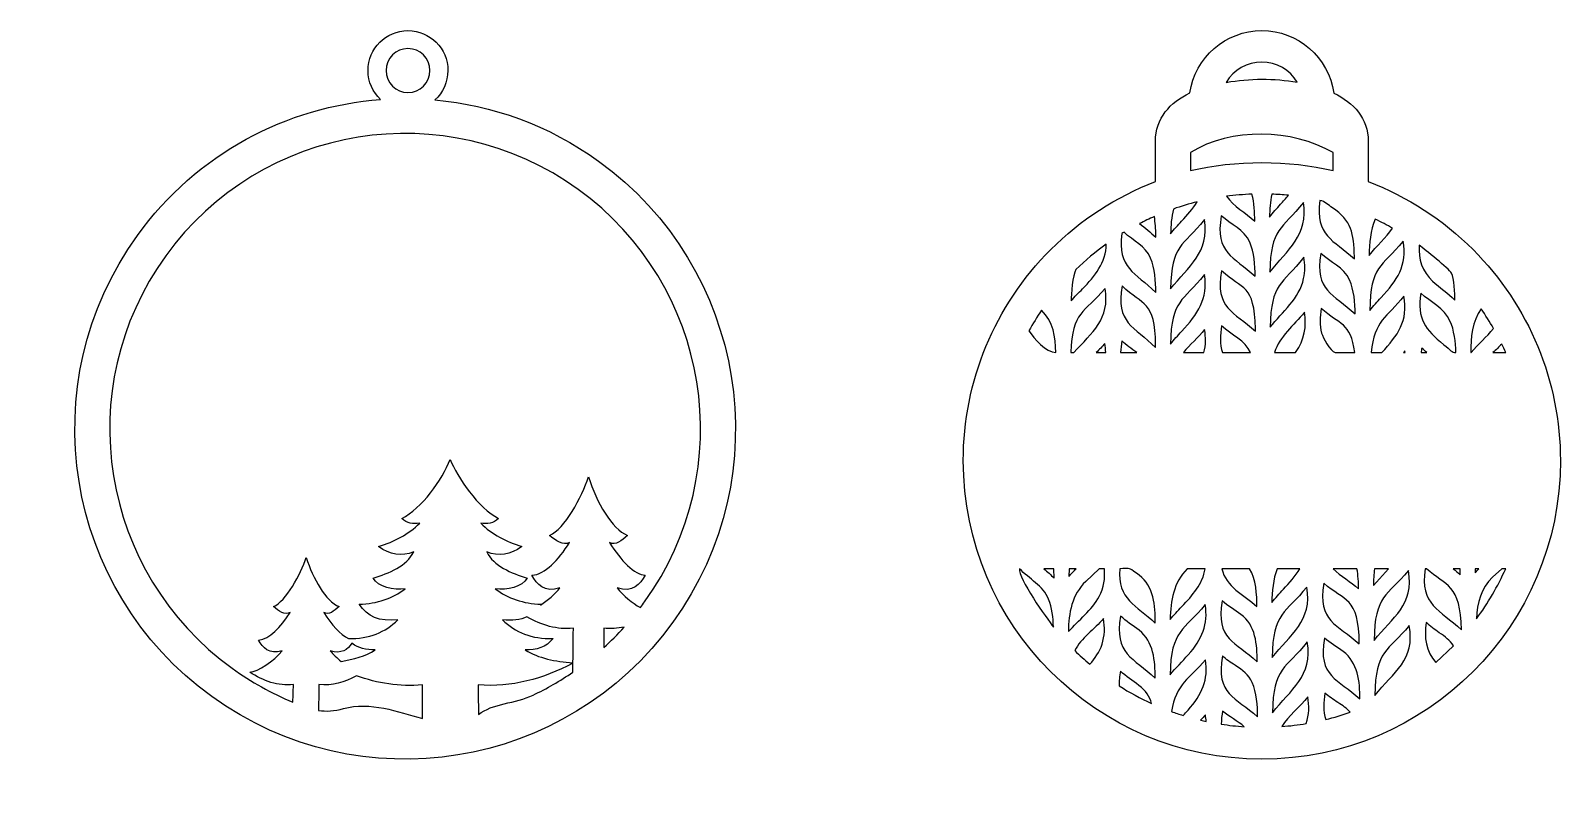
# Model space of a CAD drawing. Header units: centimetres. Extents: x 1 to 127, y -92 to 6.
# Drawn here: x 0.89 to 21.89, y -78.21 to -67.6 of the extents above; entities that cross this region are included whole.
import ezdxf

# ---------------------------------------------------------------- set-up
doc = ezdxf.new("R2010")
doc.units = ezdxf.units.CM
doc.header["$MEASUREMENT"] = 0
doc.layers.add('layer 1', color=7, linetype='Continuous')

msp = doc.modelspace()

# ---------------------------------------------------------------- linework, layer by layer
at = {"layer": 'layer 1', "color": 250}
for points, knots in [([(3.37723, -76.73979), (5.40683, -78.20576), (8.24055, -77.74884), (9.70654, -75.71923), (9.70654, -75.71923), (11.1725, -73.68962), (10.71558, -70.85588), (8.68597, -69.38992), (8.68597, -69.38992), (8.00131, -68.89539), (7.22513, -68.62), (6.44085, -68.54967), (6.44085, -68.54967), (6.54976, -68.44955), (6.61804, -68.30591), (6.61804, -68.1463), (6.61804, -68.1463), (6.61804, -67.84375), (6.37279, -67.5985), (6.07024, -67.5985), (6.07024, -67.5985), (5.76769, -67.5985), (5.52244, -67.84375), (5.52244, -68.1463), (5.52244, -68.1463), (5.52244, -68.3031), (5.58834, -68.44449), (5.69393, -68.54435), (5.69393, -68.54435), (4.40764, -68.64102), (3.17107, -69.28294), (2.35666, -70.41048), (2.35666, -70.41048), (0.89069, -72.4401), (1.3476, -75.27382), (3.37723, -76.73979)], [0, 0, 0, 0, 0.1, 0.1, 0.1, 0.1, 0.2, 0.2, 0.2, 0.2, 0.3, 0.3, 0.3, 0.3, 0.4, 0.4, 0.4, 0.4, 0.5, 0.5, 0.5, 0.5, 0.6, 0.6, 0.6, 0.6, 0.7, 0.7, 0.7, 0.7, 0.8, 0.8, 0.8, 0.8, 1, 1, 1, 1]), ([(21.8876, -73.50092), (21.88762, -72.41086), (21.45865, -71.3751), (20.68814, -70.60428), (20.68814, -70.60428), (20.27984, -70.19582), (19.78945, -69.87703), (19.25011, -69.67126), (19.25011, -69.67126), (19.25011, -69.67126), (19.25011, -69.11847), (19.25011, -69.11847), (19.25011, -69.11847), (19.25011, -68.79903), (19.04805, -68.58689), (18.77784, -68.45709), (18.77784, -68.45709), (18.7092, -67.96837), (18.28849, -67.5985), (17.78994, -67.5985), (17.78994, -67.5985), (17.29239, -67.5985), (16.87225, -67.9669), (16.80239, -68.45446), (16.80239, -68.45446), (16.53104, -68.58359), (16.32977, -68.79912), (16.32977, -69.11847), (16.32977, -69.11847), (16.32977, -69.11847), (16.32977, -69.6712), (16.32977, -69.6712), (16.32977, -69.6712), (15.79053, -69.8769), (15.30022, -70.19558), (14.89198, -70.60391), (14.89198, -70.60391), (14.12128, -71.37478), (13.69222, -72.4107), (13.69223, -73.50092), (13.69223, -73.50092), (13.69224, -75.764), (15.52678, -77.5985), (17.78986, -77.5985), (17.78986, -77.5985), (20.05294, -77.5985), (21.88757, -75.76402), (21.8876, -73.50092)], [0, 0, 0, 0, 0.07692308, 0.07692308, 0.07692308, 0.07692308, 0.15384615, 0.15384615, 0.15384615, 0.15384615, 0.23076923, 0.23076923, 0.23076923, 0.23076923, 0.30769231, 0.30769231, 0.30769231, 0.30769231, 0.38461538, 0.38461538, 0.38461538, 0.38461538, 0.46153846, 0.46153846, 0.46153846, 0.46153846, 0.53846154, 0.53846154, 0.53846154, 0.53846154, 0.61538462, 0.61538462, 0.61538462, 0.61538462, 0.69230769, 0.69230769, 0.69230769, 0.69230769, 0.76923077, 0.76923077, 0.76923077, 0.76923077, 0.84615385, 0.84615385, 0.84615385, 0.84615385, 1, 1, 1, 1]), ([(6.37153, -68.1463), (6.37153, -68.3127), (6.23665, -68.44759), (6.07024, -68.44759), (6.07024, -68.44759), (5.90383, -68.44759), (5.76895, -68.3127), (5.76895, -68.1463), (5.76895, -68.1463), (5.76895, -67.97989), (5.90383, -67.84501), (6.07024, -67.84501), (6.07024, -67.84501), (6.23665, -67.84501), (6.37153, -67.97989), (6.37153, -68.1463)], [0, 0, 0, 0, 0.2, 0.2, 0.2, 0.2, 0.4, 0.4, 0.4, 0.4, 0.6, 0.6, 0.6, 0.6, 1, 1, 1, 1]), ([(18.27661, -68.30656), (17.9577, -68.25117), (17.62113, -68.25384), (17.30215, -68.30866), (17.30215, -68.30866), (17.4024, -68.13926), (17.58652, -68.03004), (17.78994, -68.03004), (17.78994, -68.03004), (17.99262, -68.03004), (18.17609, -68.13847), (18.27661, -68.30656)], [0, 0, 0, 0, 0.25, 0.25, 0.25, 0.25, 0.5, 0.5, 0.5, 0.5, 1, 1, 1, 1]), ([(7.89707, -75.47287), (7.65189, -75.46258), (7.44123, -75.39411), (7.26888, -75.26102), (7.26888, -75.26102), (7.42382, -75.28258), (7.642, -75.23337), (7.70589, -75.11365), (7.70589, -75.11365), (7.48926, -75.04726), (7.24579, -74.94358), (7.15054, -74.75441), (7.15054, -74.75441), (7.31598, -74.82017), (7.4767, -74.79304), (7.63305, -74.68072), (7.63305, -74.68072), (7.41857, -74.61057), (7.22236, -74.5145), (7.0686, -74.35834), (7.0686, -74.35834), (7.15787, -74.37394), (7.24337, -74.3705), (7.3144, -74.29386), (7.3144, -74.29386), (7.0392, -74.1611), (6.74297, -73.72045), (6.64981, -73.4833), (6.64981, -73.4833), (6.53842, -73.7665), (6.26043, -74.1611), (5.98522, -74.29386), (5.98522, -74.29386), (6.05626, -74.3705), (6.14176, -74.37394), (6.23103, -74.35834), (6.23103, -74.35834), (6.07726, -74.5145), (5.88105, -74.61057), (5.66657, -74.68072), (5.66657, -74.68072), (5.82292, -74.79304), (5.98365, -74.82017), (6.14909, -74.75441), (6.14909, -74.75441), (6.05384, -74.94358), (5.81035, -75.04726), (5.59373, -75.11365), (5.59373, -75.11365), (5.65763, -75.23337), (5.87581, -75.28258), (6.03075, -75.26102), (6.03075, -75.26102), (5.85837, -75.39411), (5.64772, -75.46258), (5.40256, -75.47287), (5.40256, -75.47287), (5.5092, -75.63706), (5.67827, -75.71702), (5.9306, -75.68472), (5.9306, -75.68472), (5.76176, -75.85789), (5.53838, -75.94823), (5.25199, -75.94294), (5.25199, -75.94294), (5.14408, -75.89215), (5.0213, -75.75398), (4.91383, -75.5872), (4.91383, -75.5872), (4.98962, -75.62432), (5.05207, -75.5673), (5.1237, -75.50394), (5.1237, -75.50394), (4.94019, -75.43001), (4.76665, -75.1211), (4.6733, -74.82843), (4.6733, -74.82843), (4.59939, -75.05982), (4.3949, -75.43466), (4.22289, -75.50394), (4.22289, -75.50394), (4.29451, -75.5673), (4.3793, -75.62432), (4.45511, -75.5872), (4.45511, -75.5872), (4.32432, -75.78776), (4.17025, -75.95586), (4.01938, -75.96366), (4.01938, -75.96366), (4.0753, -76.06968), (4.16393, -76.16899), (4.34383, -76.11051), (4.34383, -76.11051), (4.23106, -76.25294), (4.0092, -76.39516), (3.89755, -76.40464), (3.89755, -76.40464), (4.08778, -76.52646), (4.28567, -76.59805), (4.49813, -76.5744), (4.49813, -76.5744), (4.49813, -76.608), (4.49351, -76.72973), (4.49065, -76.81747), (4.49065, -76.81747), (4.19223, -76.68879), (3.92204, -76.54268), (3.6576, -76.35165), (3.6576, -76.35165), (1.84236, -75.04054), (1.43371, -72.50612), (2.74482, -70.69087), (2.74482, -70.69087), (4.05595, -68.87565), (6.59037, -68.46698), (8.40559, -69.77811), (8.40559, -69.77811), (10.22083, -71.08926), (10.62948, -73.62365), (9.31837, -75.43888), (9.31837, -75.43888), (9.29909, -75.46555), (9.27956, -75.49191), (9.25977, -75.51799), (9.25977, -75.51799), (9.147, -75.45325), (9.02536, -75.35593), (8.94046, -75.2487), (8.94046, -75.2487), (9.15443, -75.31826), (9.25986, -75.20012), (9.32636, -75.07404), (9.32636, -75.07404), (9.18025, -75.06648), (8.99343, -74.8726), (8.8347, -74.62632), (8.8347, -74.62632), (8.92486, -74.67045), (8.99914, -74.60267), (9.08431, -74.52729), (9.08431, -74.52729), (8.86604, -74.43936), (8.65967, -74.07196), (8.54865, -73.72389), (8.54865, -73.72389), (8.46074, -73.99909), (8.21753, -74.44489), (8.01296, -74.52729), (8.01296, -74.52729), (8.09813, -74.60267), (8.19899, -74.67045), (8.28912, -74.62632), (8.28912, -74.62632), (8.13357, -74.86485), (7.95034, -75.06476), (7.77092, -75.07404), (7.77092, -75.07404), (7.83741, -75.20012), (7.94282, -75.31826), (8.15679, -75.2487), (8.15679, -75.2487), (8.08952, -75.33367), (7.98961, -75.41855), (7.88998, -75.4835), (7.88998, -75.4835), (7.89237, -75.47999), (7.89473, -75.47645), (7.89707, -75.47287)], [0, 0, 0, 0, 0.02325581, 0.02325581, 0.02325581, 0.02325581, 0.04651163, 0.04651163, 0.04651163, 0.04651163, 0.06976744, 0.06976744, 0.06976744, 0.06976744, 0.09302326, 0.09302326, 0.09302326, 0.09302326, 0.11627907, 0.11627907, 0.11627907, 0.11627907, 0.13953488, 0.13953488, 0.13953488, 0.13953488, 0.1627907, 0.1627907, 0.1627907, 0.1627907, 0.18604651, 0.18604651, 0.18604651, 0.18604651, 0.20930233, 0.20930233, 0.20930233, 0.20930233, 0.23255814, 0.23255814, 0.23255814, 0.23255814, 0.25581395, 0.25581395, 0.25581395, 0.25581395, 0.27906977, 0.27906977, 0.27906977, 0.27906977, 0.30232558, 0.30232558, 0.30232558, 0.30232558, 0.3255814, 0.3255814, 0.3255814, 0.3255814, 0.34883721, 0.34883721, 0.34883721, 0.34883721, 0.37209302, 0.37209302, 0.37209302, 0.37209302, 0.39534884, 0.39534884, 0.39534884, 0.39534884, 0.41860465, 0.41860465, 0.41860465, 0.41860465, 0.44186047, 0.44186047, 0.44186047, 0.44186047, 0.46511628, 0.46511628, 0.46511628, 0.46511628, 0.48837209, 0.48837209, 0.48837209, 0.48837209, 0.51162791, 0.51162791, 0.51162791, 0.51162791, 0.53488372, 0.53488372, 0.53488372, 0.53488372, 0.55813953, 0.55813953, 0.55813953, 0.55813953, 0.58139535, 0.58139535, 0.58139535, 0.58139535, 0.60465116, 0.60465116, 0.60465116, 0.60465116, 0.62790698, 0.62790698, 0.62790698, 0.62790698, 0.65116279, 0.65116279, 0.65116279, 0.65116279, 0.6744186, 0.6744186, 0.6744186, 0.6744186, 0.69767442, 0.69767442, 0.69767442, 0.69767442, 0.72093023, 0.72093023, 0.72093023, 0.72093023, 0.74418605, 0.74418605, 0.74418605, 0.74418605, 0.76744186, 0.76744186, 0.76744186, 0.76744186, 0.79069767, 0.79069767, 0.79069767, 0.79069767, 0.81395349, 0.81395349, 0.81395349, 0.81395349, 0.8372093, 0.8372093, 0.8372093, 0.8372093, 0.86046512, 0.86046512, 0.86046512, 0.86046512, 0.88372093, 0.88372093, 0.88372093, 0.88372093, 0.90697674, 0.90697674, 0.90697674, 0.90697674, 0.93023256, 0.93023256, 0.93023256, 0.93023256, 0.95348837, 0.95348837, 0.95348837, 0.95348837, 1, 1, 1, 1]), ([(16.81118, -69.52101), (16.81118, -69.52101), (16.81118, -69.27126), (16.81118, -69.27126), (16.81118, -69.27126), (17.36568, -68.92868), (18.20846, -68.94625), (18.76865, -69.27266), (18.76865, -69.27266), (18.76865, -69.27266), (18.76865, -69.52103), (18.76865, -69.52103), (18.76865, -69.52103), (18.16865, -69.37378), (17.41631, -69.37251), (16.81118, -69.52101)], [0, 0, 0, 0, 0.2, 0.2, 0.2, 0.2, 0.4, 0.4, 0.4, 0.4, 0.6, 0.6, 0.6, 0.6, 1, 1, 1, 1]), ([(17.6536, -69.84374), (17.68523, -69.96425), (17.69244, -70.09356), (17.69269, -70.21465), (17.69269, -70.21465), (17.56997, -70.09959), (17.40195, -70.01207), (17.30419, -69.87326), (17.30419, -69.87326), (17.42011, -69.85786), (17.53673, -69.84802), (17.6536, -69.84374)], [0, 0, 0, 0, 0.25, 0.25, 0.25, 0.25, 0.5, 0.5, 0.5, 0.5, 1, 1, 1, 1]), ([(18.04631, -69.98289), (17.99426, -70.04079), (17.94278, -70.09836), (17.89571, -70.15887), (17.89571, -70.15887), (17.89744, -70.05485), (17.90496, -69.94671), (17.92618, -69.84377), (17.92618, -69.84377), (18.00241, -69.84657), (18.07855, -69.85173), (18.15446, -69.85925), (18.15446, -69.85925), (18.11953, -69.90148), (18.08279, -69.94229), (18.04631, -69.98289)], [0, 0, 0, 0, 0.2, 0.2, 0.2, 0.2, 0.4, 0.4, 0.4, 0.4, 0.6, 0.6, 0.6, 0.6, 1, 1, 1, 1]), ([(16.68907, -70.21463), (16.63661, -70.2716), (16.58474, -70.32806), (16.53726, -70.38751), (16.53726, -70.38751), (16.5398, -70.27515), (16.54903, -70.1577), (16.57502, -70.04745), (16.57502, -70.04745), (16.68303, -70.00949), (16.79281, -69.97666), (16.9039, -69.94906), (16.9039, -69.94906), (16.84427, -70.04567), (16.76645, -70.13058), (16.68907, -70.21463)], [0, 0, 0, 0, 0.2, 0.2, 0.2, 0.2, 0.4, 0.4, 0.4, 0.4, 0.6, 0.6, 0.6, 0.6, 1, 1, 1, 1]), ([(18.35978, -69.95634), (18.43476, -70.40519), (18.1377, -70.61014), (17.90026, -70.91458), (17.90026, -70.91458), (17.91028, -70.30218), (18.06524, -70.33182), (18.35978, -69.95634)], [0, 0, 0, 0, 0.33333333, 0.33333333, 0.33333333, 0.33333333, 1, 1, 1, 1]), ([(19.06089, -70.70094), (19.06088, -70.71167), (19.06093, -70.72241), (19.06102, -70.73314), (19.06102, -70.73314), (18.77555, -70.46583), (18.51393, -70.4213), (18.58759, -69.92843), (18.58759, -69.92843), (18.65425, -69.9433), (18.70279, -69.99327), (18.75947, -70.03112), (18.75947, -70.03112), (19.0229, -70.20704), (19.05119, -70.38361), (19.06089, -70.70094)], [0, 0, 0, 0, 0.2, 0.2, 0.2, 0.2, 0.4, 0.4, 0.4, 0.4, 0.6, 0.6, 0.6, 0.6, 1, 1, 1, 1]), ([(16.33438, -70.40341), (16.33422, -70.41379), (16.3341, -70.42417), (16.33403, -70.43455), (16.33403, -70.43455), (16.26679, -70.36872), (16.186, -70.30934), (16.11214, -70.24762), (16.11214, -70.24762), (16.17863, -70.21325), (16.24617, -70.18094), (16.31467, -70.15073), (16.31467, -70.15073), (16.32821, -70.23423), (16.33301, -70.32091), (16.33438, -70.40341)], [0, 0, 0, 0, 0.2, 0.2, 0.2, 0.2, 0.4, 0.4, 0.4, 0.4, 0.6, 0.6, 0.6, 0.6, 1, 1, 1, 1]), ([(17.00199, -70.19243), (17.07292, -70.64533), (16.78476, -70.83325), (16.53629, -71.1442), (16.53629, -71.1442), (16.55012, -70.5296), (16.70426, -70.56529), (17.00199, -70.19243)], [0, 0, 0, 0, 0.33333333, 0.33333333, 0.33333333, 0.33333333, 1, 1, 1, 1]), ([(17.62409, -70.50103), (17.68583, -70.64054), (17.69697, -70.81992), (17.69697, -70.97046), (17.69697, -70.97046), (17.40308, -70.69581), (17.14269, -70.65916), (17.23376, -70.14151), (17.23376, -70.14151), (17.36266, -70.25989), (17.54876, -70.3308), (17.62409, -70.50103)], [0, 0, 0, 0, 0.25, 0.25, 0.25, 0.25, 0.5, 0.5, 0.5, 0.5, 1, 1, 1, 1]), ([(19.58487, -70.31096), (19.4882, -70.44315), (19.36454, -70.55539), (19.26377, -70.6833), (19.26377, -70.6833), (19.26507, -70.52112), (19.27973, -70.34002), (19.34671, -70.18786), (19.34671, -70.18786), (19.42758, -70.22594), (19.50703, -70.26704), (19.58487, -70.31096)], [0, 0, 0, 0, 0.25, 0.25, 0.25, 0.25, 0.5, 0.5, 0.5, 0.5, 1, 1, 1, 1]), ([(15.32812, -71.14331), (15.27414, -71.19784), (15.22089, -71.25161), (15.17222, -71.30869), (15.17222, -71.30869), (15.17125, -71.22153), (15.19237, -70.94861), (15.23761, -70.87819), (15.23761, -70.87819), (15.36768, -70.75157), (15.50707, -70.63466), (15.65435, -70.52864), (15.65435, -70.52864), (15.65164, -70.78231), (15.50017, -70.96946), (15.32812, -71.14331)], [0, 0, 0, 0, 0.2, 0.2, 0.2, 0.2, 0.4, 0.4, 0.4, 0.4, 0.6, 0.6, 0.6, 0.6, 1, 1, 1, 1]), ([(16.26331, -70.72206), (16.3233, -70.8621), (16.33414, -71.04074), (16.33298, -71.19121), (16.33298, -71.19121), (16.05771, -70.92223), (15.79955, -70.8564), (15.86914, -70.38518), (15.86914, -70.38518), (15.87883, -70.3792), (15.88854, -70.37326), (15.89828, -70.36736), (15.89828, -70.36736), (16.02549, -70.48302), (16.1919, -70.55533), (16.26331, -70.72206)], [0, 0, 0, 0, 0.2, 0.2, 0.2, 0.2, 0.4, 0.4, 0.4, 0.4, 0.6, 0.6, 0.6, 0.6, 1, 1, 1, 1]), ([(19.42643, -71.26326), (19.3734, -71.32076), (19.32109, -71.37792), (19.27348, -71.43825), (19.27348, -71.43825), (19.27843, -70.82115), (19.43467, -70.85557), (19.72875, -70.48858), (19.72875, -70.48858), (19.78909, -70.82289), (19.64328, -71.02817), (19.42643, -71.26326)], [0, 0, 0, 0, 0.25, 0.25, 0.25, 0.25, 0.5, 0.5, 0.5, 0.5, 1, 1, 1, 1]), ([(20.13371, -71.03795), (19.99235, -70.90496), (19.93521, -70.73887), (19.94914, -70.54569), (19.94914, -70.54569), (20.02738, -70.60295), (20.35491, -70.86155), (20.39374, -70.92927), (20.39374, -70.92927), (20.42893, -70.99063), (20.43865, -71.21828), (20.43966, -71.29652), (20.43966, -71.29652), (20.34585, -71.20473), (20.23021, -71.12876), (20.13371, -71.03795)], [0, 0, 0, 0, 0.2, 0.2, 0.2, 0.2, 0.4, 0.4, 0.4, 0.4, 0.6, 0.6, 0.6, 0.6, 1, 1, 1, 1]), ([(18.36384, -71.00175), (18.30467, -71.27759), (18.07001, -71.45883), (17.90456, -71.67047), (17.90456, -71.67047), (17.91467, -71.05787), (18.07041, -71.08673), (18.36652, -70.71046), (18.36652, -70.71046), (18.38243, -70.80697), (18.38451, -70.90534), (18.36384, -71.00175)], [0, 0, 0, 0, 0.25, 0.25, 0.25, 0.25, 0.5, 0.5, 0.5, 0.5, 1, 1, 1, 1]), ([(18.99315, -71.01864), (19.05631, -71.15791), (19.06915, -71.33699), (19.07036, -71.4879), (19.07036, -71.4879), (18.77303, -71.21035), (18.51007, -71.17582), (18.59821, -70.65814), (18.59821, -70.65814), (18.72886, -70.77668), (18.91575, -70.8479), (18.99315, -71.01864)], [0, 0, 0, 0, 0.25, 0.25, 0.25, 0.25, 0.5, 0.5, 0.5, 0.5, 1, 1, 1, 1]), ([(16.68979, -71.72602), (16.6369, -71.78308), (16.58404, -71.84015), (16.5356, -71.90064), (16.5356, -71.90064), (16.54946, -71.28456), (16.70468, -71.32075), (17.00358, -70.94745), (17.00358, -70.94745), (17.05601, -71.2795), (16.90723, -71.49144), (16.68979, -71.72602)], [0, 0, 0, 0, 0.25, 0.25, 0.25, 0.25, 0.5, 0.5, 0.5, 0.5, 1, 1, 1, 1]), ([(17.70138, -71.691), (17.70128, -71.70271), (17.70124, -71.71444), (17.70126, -71.72616), (17.70126, -71.72616), (17.40589, -71.45083), (17.14391, -71.41521), (17.23578, -70.89666), (17.23578, -70.89666), (17.52891, -71.1654), (17.68678, -71.07114), (17.70138, -71.691)], [0, 0, 0, 0, 0.25, 0.25, 0.25, 0.25, 0.5, 0.5, 0.5, 0.5, 1, 1, 1, 1]), ([(15.63955, -71.13631), (15.70538, -71.56313), (15.46576, -71.73785), (15.20852, -72.01756), (15.20852, -72.01756), (15.20852, -72.01756), (15.16768, -72.01756), (15.16768, -72.01756), (15.16768, -72.01756), (15.19266, -71.44166), (15.34757, -71.48146), (15.63955, -71.13631)], [0, 0, 0, 0, 0.25, 0.25, 0.25, 0.25, 0.5, 0.5, 0.5, 0.5, 1, 1, 1, 1]), ([(16.33237, -71.91493), (16.33218, -71.92589), (16.33205, -71.93686), (16.33196, -71.94783), (16.33196, -71.94783), (16.03813, -71.66077), (15.77915, -71.61167), (15.87198, -71.10113), (15.87198, -71.10113), (16.16343, -71.38416), (16.32207, -71.29501), (16.33237, -71.91493)], [0, 0, 0, 0, 0.25, 0.25, 0.25, 0.25, 0.5, 0.5, 0.5, 0.5, 1, 1, 1, 1]), ([(19.74067, -71.24229), (19.80146, -71.58521), (19.65533, -71.78191), (19.43726, -72.01743), (19.43726, -72.01743), (19.43726, -72.01743), (19.2913, -72.01756), (19.2913, -72.01756), (19.2913, -72.01756), (19.33137, -71.57678), (19.50602, -71.53401), (19.74067, -71.24229)], [0, 0, 0, 0, 0.25, 0.25, 0.25, 0.25, 0.5, 0.5, 0.5, 0.5, 1, 1, 1, 1]), ([(20.37217, -71.58238), (20.431, -71.71095), (20.44812, -71.87682), (20.45383, -72.01756), (20.45383, -72.01756), (20.39571, -72.01756), (20.38478, -71.98585), (20.288, -71.90962), (20.288, -71.90962), (20.03005, -71.70644), (19.91644, -71.55076), (19.97257, -71.2025), (19.97257, -71.2025), (20.1052, -71.32721), (20.29221, -71.40756), (20.37217, -71.58238)], [0, 0, 0, 0, 0.2, 0.2, 0.2, 0.2, 0.4, 0.4, 0.4, 0.4, 0.6, 0.6, 0.6, 0.6, 1, 1, 1, 1]), ([(14.96214, -72.01756), (14.8257, -72.01756), (14.66617, -71.82561), (14.59224, -71.71921), (14.59224, -71.71921), (14.64613, -71.62276), (14.70445, -71.52879), (14.76684, -71.43761), (14.76684, -71.43761), (14.93084, -71.59194), (14.95615, -71.80205), (14.96214, -72.01756)], [0, 0, 0, 0, 0.25, 0.25, 0.25, 0.25, 0.5, 0.5, 0.5, 0.5, 1, 1, 1, 1]), ([(18.37354, -71.46432), (18.40695, -71.66209), (18.37584, -71.83732), (18.25361, -72.01756), (18.25361, -72.01756), (18.25361, -72.01756), (17.96308, -72.01756), (17.96308, -72.01756), (17.96308, -72.01756), (18.03143, -71.79406), (18.22924, -71.6476), (18.37354, -71.46432)], [0, 0, 0, 0, 0.25, 0.25, 0.25, 0.25, 0.5, 0.5, 0.5, 0.5, 1, 1, 1, 1]), ([(19.06542, -72.01756), (19.06542, -72.01756), (18.79517, -72.01756), (18.79517, -72.01756), (18.79517, -72.01756), (18.72636, -71.99242), (18.62865, -71.81825), (18.60979, -71.74977), (18.60979, -71.74977), (18.58069, -71.64411), (18.58613, -71.52521), (18.6055, -71.41231), (18.6055, -71.41231), (18.85449, -71.63768), (19.01197, -71.60158), (19.06542, -72.01756)], [0, 0, 0, 0, 0.2, 0.2, 0.2, 0.2, 0.4, 0.4, 0.4, 0.4, 0.6, 0.6, 0.6, 0.6, 1, 1, 1, 1]), ([(20.66211, -72.01756), (20.66211, -72.01756), (20.65751, -72.01756), (20.65751, -72.01756), (20.65751, -72.01756), (20.65726, -71.81483), (20.6757, -71.5851), (20.79903, -71.41764), (20.79903, -71.41764), (20.85968, -71.50509), (20.91654, -71.59515), (20.96937, -71.68753), (20.96937, -71.68753), (20.87449, -71.80451), (20.7586, -71.90208), (20.66211, -72.01756)], [0, 0, 0, 0, 0.2, 0.2, 0.2, 0.2, 0.4, 0.4, 0.4, 0.4, 0.6, 0.6, 0.6, 0.6, 1, 1, 1, 1]), ([(17.00493, -71.7026), (17.0216, -71.8075), (17.02171, -71.91351), (16.99477, -72.01756), (16.99477, -72.01756), (16.99477, -72.01756), (16.71416, -72.01756), (16.71416, -72.01756), (16.71416, -72.01756), (16.80049, -71.9096), (16.91951, -71.8091), (17.00493, -71.7026)], [0, 0, 0, 0, 0.25, 0.25, 0.25, 0.25, 0.5, 0.5, 0.5, 0.5, 1, 1, 1, 1]), ([(17.63513, -72.01756), (17.63513, -72.01756), (17.24802, -72.01756), (17.24802, -72.01756), (17.24802, -72.01756), (17.21021, -71.90333), (17.21576, -71.77364), (17.23755, -71.65169), (17.23755, -71.65169), (17.36695, -71.77004), (17.56674, -71.85693), (17.63513, -72.01756)], [0, 0, 0, 0, 0.25, 0.25, 0.25, 0.25, 0.5, 0.5, 0.5, 0.5, 1, 1, 1, 1]), ([(15.63576, -71.89185), (15.64224, -71.93354), (15.64624, -71.97559), (15.64702, -72.01756), (15.64702, -72.01756), (15.64702, -72.01756), (15.51609, -72.01756), (15.51609, -72.01756), (15.51609, -72.01756), (15.55906, -71.9763), (15.5987, -71.93555), (15.63576, -71.89185)], [0, 0, 0, 0, 0.25, 0.25, 0.25, 0.25, 0.5, 0.5, 0.5, 0.5, 1, 1, 1, 1]), ([(16.07275, -72.01756), (16.07275, -72.01756), (15.85139, -72.01756), (15.85139, -72.01756), (15.85139, -72.01756), (15.85255, -71.96413), (15.85893, -71.91006), (15.86864, -71.85683), (15.86864, -71.85683), (15.92728, -71.91357), (16.00206, -71.96635), (16.07275, -72.01756)], [0, 0, 0, 0, 0.25, 0.25, 0.25, 0.25, 0.5, 0.5, 0.5, 0.5, 1, 1, 1, 1]), ([(19.75257, -71.99614), (19.75384, -72.00327), (19.75502, -72.01041), (19.75613, -72.01756), (19.75613, -72.01756), (19.75613, -72.01756), (19.73499, -72.01756), (19.73499, -72.01756), (19.73499, -72.01756), (19.74092, -72.01048), (19.74679, -72.00334), (19.75257, -71.99614)], [0, 0, 0, 0, 0.25, 0.25, 0.25, 0.25, 0.5, 0.5, 0.5, 0.5, 1, 1, 1, 1]), ([(20.05661, -72.01756), (20.05661, -72.01756), (19.97695, -72.01756), (19.97695, -72.01756), (19.97695, -72.01756), (19.97914, -71.9971), (19.98191, -71.97667), (19.98518, -71.95631), (19.98518, -71.95631), (20.00803, -71.97776), (20.03175, -71.99789), (20.05661, -72.01756)], [0, 0, 0, 0, 0.25, 0.25, 0.25, 0.25, 0.5, 0.5, 0.5, 0.5, 1, 1, 1, 1]), ([(21.13639, -72.01756), (21.13639, -72.01756), (20.96192, -72.01746), (20.96192, -72.01746), (20.96192, -72.01746), (21.00387, -71.97875), (21.04399, -71.94094), (21.082, -71.9007), (21.082, -71.9007), (21.10081, -71.93933), (21.11895, -71.97829), (21.13639, -72.01756)], [0, 0, 0, 0, 0.25, 0.25, 0.25, 0.25, 0.5, 0.5, 0.5, 0.5, 1, 1, 1, 1]), ([(14.8635, -75.40403), (14.91047, -75.51817), (14.92582, -75.65757), (14.93012, -75.78468), (14.93012, -75.78468), (14.83771, -75.66914), (14.44043, -75.10707), (14.46368, -74.98463), (14.46368, -74.98463), (14.59666, -75.12612), (14.78626, -75.2163), (14.8635, -75.40403)], [0, 0, 0, 0, 0.25, 0.25, 0.25, 0.25, 0.5, 0.5, 0.5, 0.5, 1, 1, 1, 1]), ([(14.93774, -75.08903), (14.93753, -75.09728), (14.93735, -75.10554), (14.93722, -75.11379), (14.93722, -75.11379), (14.89421, -75.06855), (14.84731, -75.02648), (14.79907, -74.98416), (14.79907, -74.98416), (14.79907, -74.98416), (14.93433, -74.98416), (14.93433, -74.98416), (14.93433, -74.98416), (14.93632, -75.01909), (14.93738, -75.05408), (14.93774, -75.08903)], [0, 0, 0, 0, 0.2, 0.2, 0.2, 0.2, 0.4, 0.4, 0.4, 0.4, 0.6, 0.6, 0.6, 0.6, 1, 1, 1, 1]), ([(15.55784, -75.36452), (15.45658, -75.55574), (15.27482, -75.68744), (15.13553, -75.84826), (15.13553, -75.84826), (15.13447, -75.59109), (15.18514, -75.34198), (15.37223, -75.15818), (15.37223, -75.15818), (15.37223, -75.15818), (15.55666, -74.98416), (15.55666, -74.98416), (15.55666, -74.98416), (15.55666, -74.98416), (15.629, -74.98416), (15.629, -74.98416), (15.629, -74.98416), (15.64049, -75.11648), (15.62201, -75.24335), (15.55784, -75.36452)], [0, 0, 0, 0, 0.16666667, 0.16666667, 0.16666667, 0.16666667, 0.33333333, 0.33333333, 0.33333333, 0.33333333, 0.5, 0.5, 0.5, 0.5, 0.66666667, 0.66666667, 0.66666667, 0.66666667, 1, 1, 1, 1]), ([(15.24233, -74.98416), (15.20749, -75.01931), (15.1735, -75.05483), (15.14147, -75.09182), (15.14147, -75.09182), (15.14147, -75.09182), (15.14654, -74.98416), (15.14654, -74.98416), (15.14654, -74.98416), (15.14654, -74.98416), (15.24233, -74.98416), (15.24233, -74.98416)], [0, 0, 0, 0, 0.25, 0.25, 0.25, 0.25, 0.5, 0.5, 0.5, 0.5, 1, 1, 1, 1]), ([(16.10665, -75.07316), (16.30545, -75.22768), (16.32824, -75.49354), (16.32676, -75.73021), (16.32676, -75.73021), (16.07346, -75.4865), (15.80232, -75.41075), (15.84062, -74.98416), (15.84062, -74.98416), (15.96975, -74.98416), (15.95843, -74.96773), (16.02789, -75.01626), (16.02789, -75.01626), (16.05442, -75.03479), (16.08108, -75.05329), (16.10665, -75.07316)], [0, 0, 0, 0, 0.2, 0.2, 0.2, 0.2, 0.4, 0.4, 0.4, 0.4, 0.6, 0.6, 0.6, 0.6, 1, 1, 1, 1]), ([(16.6915, -75.50454), (16.63624, -75.56321), (16.58132, -75.62155), (16.53125, -75.68334), (16.53125, -75.68334), (16.537, -75.41859), (16.57969, -75.18009), (16.76358, -74.98416), (16.76358, -74.98416), (16.76358, -74.98416), (17.01277, -74.98416), (17.01277, -74.98416), (17.01277, -74.98416), (16.97586, -75.19872), (16.84096, -75.34589), (16.6915, -75.50454)], [0, 0, 0, 0, 0.2, 0.2, 0.2, 0.2, 0.4, 0.4, 0.4, 0.4, 0.6, 0.6, 0.6, 0.6, 1, 1, 1, 1]), ([(17.62206, -74.98416), (17.71175, -75.13249), (17.72183, -75.34056), (17.72235, -75.50475), (17.72235, -75.50475), (17.54484, -75.34139), (17.29285, -75.23443), (17.24027, -74.98416), (17.24027, -74.98416), (17.24027, -74.98416), (17.62206, -74.98416), (17.62206, -74.98416)], [0, 0, 0, 0, 0.25, 0.25, 0.25, 0.25, 0.5, 0.5, 0.5, 0.5, 1, 1, 1, 1]), ([(18.08559, -75.26692), (18.03072, -75.32661), (17.97625, -75.38608), (17.92666, -75.44893), (17.92666, -75.44893), (17.92903, -75.29675), (17.94395, -75.12847), (18.0008, -74.98416), (18.0008, -74.98416), (18.0008, -74.98416), (18.31278, -74.98416), (18.31278, -74.98416), (18.31278, -74.98416), (18.2507, -75.08776), (18.16705, -75.17832), (18.08559, -75.26692)], [0, 0, 0, 0, 0.2, 0.2, 0.2, 0.2, 0.4, 0.4, 0.4, 0.4, 0.6, 0.6, 0.6, 0.6, 1, 1, 1, 1]), ([(18.76959, -74.98416), (18.76959, -74.98416), (19.09558, -74.98416), (19.09558, -74.98416), (19.09558, -74.98416), (19.11158, -75.07634), (19.11711, -75.16967), (19.11795, -75.26227), (19.11795, -75.26227), (19.01055, -75.16319), (18.87436, -75.08817), (18.76959, -74.98416)], [0, 0, 0, 0, 0.25, 0.25, 0.25, 0.25, 0.5, 0.5, 0.5, 0.5, 1, 1, 1, 1]), ([(19.33564, -74.98416), (19.33564, -74.98416), (19.52734, -74.98416), (19.52734, -74.98416), (19.52734, -74.98416), (19.52734, -74.98416), (19.32161, -75.21324), (19.32161, -75.21324), (19.32161, -75.21324), (19.32218, -75.13713), (19.32593, -75.06003), (19.33564, -74.98416)], [0, 0, 0, 0, 0.25, 0.25, 0.25, 0.25, 0.5, 0.5, 0.5, 0.5, 1, 1, 1, 1]), ([(19.80051, -75.01084), (19.88602, -75.47806), (19.58236, -75.6542), (19.33142, -75.96796), (19.33142, -75.96796), (19.3359, -75.33942), (19.51666, -75.36), (19.80051, -75.01084)], [0, 0, 0, 0, 0.33333333, 0.33333333, 0.33333333, 0.33333333, 1, 1, 1, 1]), ([(20.0487, -74.98416), (20.31547, -75.22383), (20.52024, -75.1933), (20.52839, -75.82509), (20.52839, -75.82509), (20.23693, -75.54191), (19.95396, -75.48969), (20.03289, -74.98416), (20.03289, -74.98416), (20.03289, -74.98416), (20.0487, -74.98416), (20.0487, -74.98416)], [0, 0, 0, 0, 0.25, 0.25, 0.25, 0.25, 0.5, 0.5, 0.5, 0.5, 1, 1, 1, 1]), ([(20.41577, -74.98416), (20.41577, -74.98416), (20.51036, -74.98416), (20.51036, -74.98416), (20.51036, -74.98416), (20.51036, -74.98416), (20.51356, -75.07003), (20.51356, -75.07003), (20.51356, -75.07003), (20.48264, -75.04006), (20.44977, -75.01182), (20.41577, -74.98416)], [0, 0, 0, 0, 0.25, 0.25, 0.25, 0.25, 0.5, 0.5, 0.5, 0.5, 1, 1, 1, 1]), ([(20.71775, -74.98416), (20.71775, -74.98416), (20.76896, -74.98416), (20.76896, -74.98416), (20.76896, -74.98416), (20.75133, -75.00326), (20.73413, -75.02263), (20.71754, -75.04245), (20.71754, -75.04245), (20.71754, -75.04245), (20.71775, -74.98416), (20.71775, -74.98416)], [0, 0, 0, 0, 0.25, 0.25, 0.25, 0.25, 0.5, 0.5, 0.5, 0.5, 1, 1, 1, 1]), ([(20.95692, -75.09991), (20.95692, -75.09991), (21.08242, -74.98416), (21.08242, -74.98416), (21.08242, -74.98416), (21.08242, -74.98416), (21.13635, -74.98416), (21.13635, -74.98416), (21.13635, -74.98416), (21.0281, -75.228), (20.89328, -75.45929), (20.73483, -75.67373), (20.73483, -75.67373), (20.74595, -75.4474), (20.79372, -75.25908), (20.95692, -75.09991)], [0, 0, 0, 0, 0.2, 0.2, 0.2, 0.2, 0.4, 0.4, 0.4, 0.4, 0.6, 0.6, 0.6, 0.6, 1, 1, 1, 1]), ([(18.4073, -75.23563), (18.48834, -75.70012), (18.17565, -75.89557), (17.93095, -76.20468), (17.93095, -76.20468), (17.94063, -75.57934), (18.11943, -75.59745), (18.4073, -75.23563)], [0, 0, 0, 0, 0.33333333, 0.33333333, 0.33333333, 0.33333333, 1, 1, 1, 1]), ([(18.64141, -75.18344), (18.92175, -75.43382), (19.12171, -75.36105), (19.12742, -76.01714), (19.12742, -76.01714), (18.82828, -75.74182), (18.54792, -75.71305), (18.64141, -75.18344)], [0, 0, 0, 0, 0.33333333, 0.33333333, 0.33333333, 0.33333333, 1, 1, 1, 1]), ([(16.77989, -76.16556), (16.69756, -76.25743), (16.60769, -76.34479), (16.5303, -76.44007), (16.5303, -76.44007), (16.5436, -75.81224), (16.72199, -75.83689), (17.01273, -75.47777), (17.01273, -75.47777), (17.05733, -75.74205), (16.96731, -75.95652), (16.77989, -76.16556)], [0, 0, 0, 0, 0.25, 0.25, 0.25, 0.25, 0.5, 0.5, 0.5, 0.5, 1, 1, 1, 1]), ([(17.50333, -75.61104), (17.70554, -75.75869), (17.72615, -76.02727), (17.72659, -76.26062), (17.72659, -76.26062), (17.43021, -75.98871), (17.14977, -75.95814), (17.2473, -75.42724), (17.2473, -75.42724), (17.32121, -75.49386), (17.41927, -75.54967), (17.50333, -75.61104)], [0, 0, 0, 0, 0.25, 0.25, 0.25, 0.25, 0.5, 0.5, 0.5, 0.5, 1, 1, 1, 1]), ([(8.06093, -75.94263), (7.76815, -75.95101), (7.54047, -75.86056), (7.36903, -75.68472), (7.36903, -75.68472), (7.50292, -75.70186), (7.61339, -75.68739), (7.70351, -75.64549), (7.70351, -75.64549), (7.90596, -75.76127), (8.11634, -75.82535), (8.34031, -75.8004), (8.34031, -75.8004), (8.34031, -75.83393), (8.33705, -76.07188), (8.33431, -76.27664), (8.33431, -76.27664), (8.09008, -76.2591), (7.8633, -76.21319), (7.67857, -76.09923), (7.67857, -76.09923), (7.83216, -76.09991), (7.96806, -76.06482), (8.06093, -75.94263)], [0, 0, 0, 0, 0.14285714, 0.14285714, 0.14285714, 0.14285714, 0.28571429, 0.28571429, 0.28571429, 0.28571429, 0.42857143, 0.42857143, 0.42857143, 0.42857143, 0.57142857, 0.57142857, 0.57142857, 0.57142857, 0.71428571, 0.71428571, 0.71428571, 0.71428571, 1, 1, 1, 1]), ([(8.75696, -76.06782), (8.75696, -76.06782), (8.75696, -75.8004), (8.75696, -75.8004), (8.75696, -75.8004), (8.85276, -75.81107), (8.94606, -75.80544), (9.03732, -75.78647), (9.03732, -75.78647), (8.94778, -75.88558), (8.85419, -75.9794), (8.75696, -76.06782)], [0, 0, 0, 0, 0.25, 0.25, 0.25, 0.25, 0.5, 0.5, 0.5, 0.5, 1, 1, 1, 1]), ([(15.59712, -76.02016), (15.56218, -76.12655), (15.5006, -76.21472), (15.42814, -76.29649), (15.42814, -76.29649), (15.35724, -76.23659), (15.28856, -76.17408), (15.22239, -76.109), (15.22239, -76.109), (15.30685, -75.93397), (15.49183, -75.81522), (15.61676, -75.66967), (15.61676, -75.66967), (15.63564, -75.78658), (15.63465, -75.90587), (15.59712, -76.02016)], [0, 0, 0, 0, 0.2, 0.2, 0.2, 0.2, 0.4, 0.4, 0.4, 0.4, 0.6, 0.6, 0.6, 0.6, 1, 1, 1, 1]), ([(16.10578, -75.83001), (16.30431, -75.98401), (16.32753, -76.25022), (16.32573, -76.48637), (16.32573, -76.48637), (16.03426, -76.20623), (15.75364, -76.15753), (15.85184, -75.63509), (15.85184, -75.63509), (15.925, -75.70505), (16.02225, -75.76519), (16.10578, -75.83001)], [0, 0, 0, 0, 0.25, 0.25, 0.25, 0.25, 0.5, 0.5, 0.5, 0.5, 1, 1, 1, 1]), ([(19.81264, -75.76402), (19.89973, -76.23737), (19.59601, -76.40439), (19.34101, -76.72295), (19.34101, -76.72295), (19.34536, -76.09439), (19.52642, -76.11486), (19.81264, -75.76402)], [0, 0, 0, 0, 0.33333333, 0.33333333, 0.33333333, 0.33333333, 1, 1, 1, 1]), ([(20.22478, -75.86266), (20.30481, -75.91812), (20.37091, -75.96574), (20.42254, -76.04298), (20.42254, -76.04298), (20.42254, -76.04298), (20.18, -76.27235), (20.18, -76.27235), (20.18, -76.27235), (20.03809, -76.12155), (20.01353, -75.92679), (20.04746, -75.72488), (20.04746, -75.72488), (20.10094, -75.77462), (20.15901, -75.81708), (20.22478, -75.86266)], [0, 0, 0, 0, 0.2, 0.2, 0.2, 0.2, 0.4, 0.4, 0.4, 0.4, 0.6, 0.6, 0.6, 0.6, 1, 1, 1, 1]), ([(5.30149, -76.00761), (5.38844, -76.07777), (5.49918, -76.09976), (5.62105, -76.09923), (5.62105, -76.09923), (5.48444, -76.1835), (5.32484, -76.23057), (5.15218, -76.25646), (5.15218, -76.25646), (5.09692, -76.21321), (5.04453, -76.16329), (5.00274, -76.11051), (5.00274, -76.11051), (5.15733, -76.16077), (5.24452, -76.09452), (5.30149, -76.00761)], [0, 0, 0, 0, 0.2, 0.2, 0.2, 0.2, 0.4, 0.4, 0.4, 0.4, 0.6, 0.6, 0.6, 0.6, 1, 1, 1, 1]), ([(18.4136, -75.99038), (18.4938, -76.45497), (18.18239, -76.64883), (17.9353, -76.96047), (17.9353, -76.96047), (17.94514, -76.33413), (18.12476, -76.35244), (18.4136, -75.99038)], [0, 0, 0, 0, 0.33333333, 0.33333333, 0.33333333, 0.33333333, 1, 1, 1, 1]), ([(18.90488, -76.12044), (19.10955, -76.26843), (19.13497, -76.53602), (19.13695, -76.77222), (19.13695, -76.77222), (18.83812, -76.49716), (18.55434, -76.46891), (18.64868, -75.93775), (18.64868, -75.93775), (18.72286, -76.00397), (18.82059, -76.05952), (18.90488, -76.12044)], [0, 0, 0, 0, 0.25, 0.25, 0.25, 0.25, 0.5, 0.5, 0.5, 0.5, 1, 1, 1, 1]), ([(17.42628, -76.31256), (17.52307, -76.37485), (17.60874, -76.43845), (17.65738, -76.54688), (17.65738, -76.54688), (17.72029, -76.68713), (17.73039, -76.86467), (17.73087, -77.0162), (17.73087, -77.0162), (17.43442, -76.74485), (17.15102, -76.71398), (17.24918, -76.18238), (17.24918, -76.18238), (17.30224, -76.2301), (17.36009, -76.26997), (17.42628, -76.31256)], [0, 0, 0, 0, 0.2, 0.2, 0.2, 0.2, 0.4, 0.4, 0.4, 0.4, 0.6, 0.6, 0.6, 0.6, 1, 1, 1, 1]), ([(7.03218, -76.5782), (7.49264, -76.61983), (7.92175, -76.49504), (8.33424, -76.28194), (8.33424, -76.28194), (8.33424, -76.28194), (8.33263, -76.40445), (8.33263, -76.40445), (8.33263, -76.40445), (8.15829, -76.52457), (7.97588, -76.62999), (7.78732, -76.72034), (7.78732, -76.72034), (7.54766, -76.83518), (7.22332, -76.83236), (7.03869, -76.98662), (7.03869, -76.98662), (7.03587, -76.8256), (7.03218, -76.63132), (7.03218, -76.5782)], [0, 0, 0, 0, 0.16666667, 0.16666667, 0.16666667, 0.16666667, 0.33333333, 0.33333333, 0.33333333, 0.33333333, 0.5, 0.5, 0.5, 0.5, 0.66666667, 0.66666667, 0.66666667, 0.66666667, 1, 1, 1, 1]), ([(16.10349, -76.58589), (16.1966, -76.65789), (16.24686, -76.73731), (16.27709, -76.83417), (16.27709, -76.83417), (16.12282, -76.76405), (15.97351, -76.68319), (15.83044, -76.59232), (15.83044, -76.59232), (15.82857, -76.5257), (15.8359, -76.45749), (15.84852, -76.39069), (15.84852, -76.39069), (15.92201, -76.46095), (16.01954, -76.52098), (16.10349, -76.58589)], [0, 0, 0, 0, 0.2, 0.2, 0.2, 0.2, 0.4, 0.4, 0.4, 0.4, 0.6, 0.6, 0.6, 0.6, 1, 1, 1, 1]), ([(16.77636, -76.92584), (16.75428, -76.95029), (16.73175, -76.97434), (16.70912, -76.99828), (16.70912, -76.99828), (16.65568, -76.9818), (16.60264, -76.96406), (16.55003, -76.94514), (16.55003, -76.94514), (16.60852, -76.56376), (16.80597, -76.48986), (17.01428, -76.23299), (17.01428, -76.23299), (17.06065, -76.50646), (16.968, -76.71365), (16.77636, -76.92584)], [0, 0, 0, 0, 0.2, 0.2, 0.2, 0.2, 0.4, 0.4, 0.4, 0.4, 0.6, 0.6, 0.6, 0.6, 1, 1, 1, 1]), ([(5.36346, -76.45559), (5.6533, -76.55746), (5.95307, -76.60663), (6.26745, -76.5782), (6.26745, -76.5782), (6.26745, -76.5782), (6.26745, -77.04217), (6.26745, -77.04217), (6.26745, -77.04217), (5.92981, -76.94583), (5.55293, -76.80296), (5.18565, -76.90459), (5.18565, -76.90459), (5.05777, -76.93999), (4.94761, -76.94512), (4.84097, -76.92936), (4.84097, -76.92936), (4.84382, -76.79919), (4.84846, -76.60803), (4.84846, -76.5744), (4.84846, -76.5744), (5.02926, -76.59453), (5.19951, -76.54567), (5.36346, -76.45559)], [0, 0, 0, 0, 0.14285714, 0.14285714, 0.14285714, 0.14285714, 0.28571429, 0.28571429, 0.28571429, 0.28571429, 0.42857143, 0.42857143, 0.42857143, 0.42857143, 0.57142857, 0.57142857, 0.57142857, 0.57142857, 0.71428571, 0.71428571, 0.71428571, 0.71428571, 1, 1, 1, 1]), ([(18.42045, -76.7444), (18.44177, -76.86681), (18.43945, -76.98963), (18.39763, -77.11045), (18.39763, -77.11045), (18.28717, -77.12882), (18.17587, -77.14205), (18.06419, -77.15027), (18.06419, -77.15027), (18.15192, -77.00472), (18.31343, -76.8783), (18.42045, -76.7444)], [0, 0, 0, 0, 0.25, 0.25, 0.25, 0.25, 0.5, 0.5, 0.5, 0.5, 1, 1, 1, 1]), ([(18.83494, -76.8223), (18.90034, -76.86418), (18.95655, -76.9011), (19.00288, -76.9547), (19.00288, -76.9547), (18.89264, -76.9934), (18.78056, -77.02682), (18.6671, -77.05476), (18.6671, -77.05476), (18.62881, -76.94124), (18.63411, -76.81276), (18.65573, -76.69181), (18.65573, -76.69181), (18.70961, -76.73961), (18.76816, -76.77953), (18.83494, -76.8223)], [0, 0, 0, 0, 0.2, 0.2, 0.2, 0.2, 0.4, 0.4, 0.4, 0.4, 0.6, 0.6, 0.6, 0.6, 1, 1, 1, 1]), ([(17.0152, -76.98877), (17.02024, -77.01922), (17.02387, -77.04985), (17.02581, -77.08057), (17.02581, -77.08057), (17.00053, -77.0752), (16.97529, -77.06955), (16.95013, -77.06364), (16.95013, -77.06364), (16.9727, -77.0392), (16.99435, -77.01443), (17.0152, -76.98877)], [0, 0, 0, 0, 0.25, 0.25, 0.25, 0.25, 0.5, 0.5, 0.5, 0.5, 1, 1, 1, 1]), ([(17.25114, -76.93753), (17.33606, -77.01376), (17.46079, -77.07734), (17.549, -77.15262), (17.549, -77.15262), (17.44324, -77.14575), (17.33778, -77.13434), (17.233, -77.11836), (17.233, -77.11836), (17.23305, -77.05846), (17.24005, -76.99741), (17.25114, -76.93753)], [0, 0, 0, 0, 0.25, 0.25, 0.25, 0.25, 0.5, 0.5, 0.5, 0.5, 1, 1, 1, 1])]:
    msp.add_open_spline(points, degree=3, knots=knots, dxfattribs=at)

doc.saveas('drawing.dxf')
